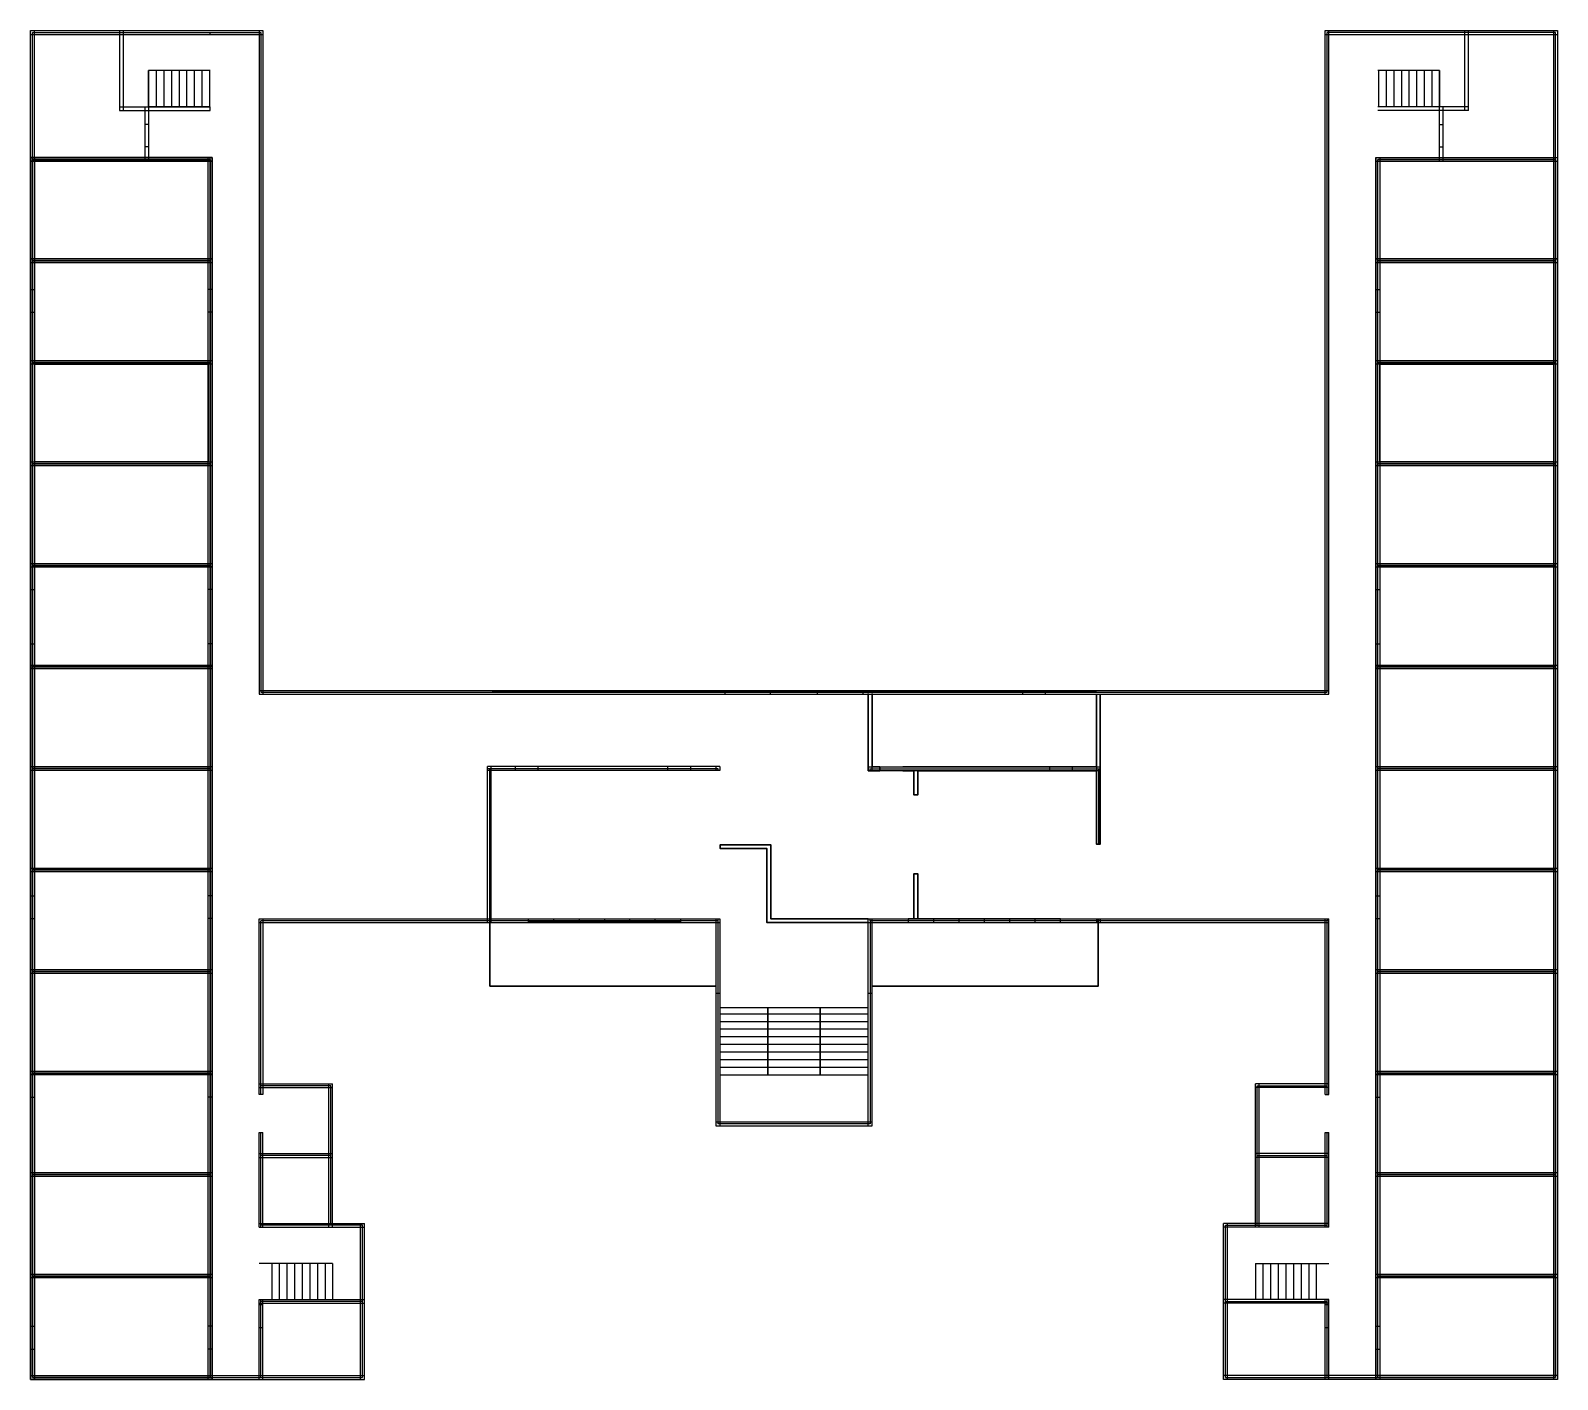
# Model space of a CAD drawing. Header units: millimetres. Extents: x 0 to 60.2, y 0 to 53.2.
import ezdxf

# ---------------------------------------------------------------- set-up
doc = ezdxf.new("R2010")
doc.units = ezdxf.units.MM
for name, color, linetype in [('4 - 4C', 7, 'Continuous'), ('4 - 4Z', 7, 'Continuous'), ('5 - 5F', 7, 'Continuous'), ('stairs', 7, 'Continuous')]:
    doc.layers.add(name, color=color, linetype=linetype)

msp = doc.modelspace()

# ---------------------------------------------------------------- linework, layer by layer
for points in [[(0, 48.15), (7.15, 48.15), (7.15, 44), (0, 44)], [(53, 48.15), (60.15, 48.15), (60.15, 44), (53, 44)], [(0.075, 48.075), (7.075, 48.075), (7.075, 44.075), (0.075, 44.075)], [(53.075, 48.075), (60.075, 48.075), (60.075, 44.075), (53.075, 44.075)], [(0, 44.15), (7.15, 44.15), (7.15, 40), (0, 40)], [(0.075, 44.075), (7.075, 44.075), (7.075, 40.075), (0.075, 40.075)], [(53, 44.15), (60.15, 44.15), (60.15, 40), (53, 40)], [(53.075, 44.075), (60.075, 44.075), (60.075, 40.075), (53.075, 40.075)], [(0, 40.15), (7.15, 40.15), (7.15, 36), (0, 36)], [(0.075, 40.075), (7.075, 40.075), (7.075, 36.075), (0.075, 36.075)], [(0.15, 40), (7, 40), (7, 36.15), (0.15, 36.15)], [(53, 40.15), (60.15, 40.15), (60.15, 36), (53, 36)], [(53.075, 40.075), (60.075, 40.075), (60.075, 36.075), (53.075, 36.075)], [(53.15, 40), (60, 40), (60, 36.15), (53.15, 36.15)], [(0, 36.15), (7.15, 36.15), (7.15, 32), (0, 32)], [(53, 36.15), (60.15, 36.15), (60.15, 32), (53, 32)], [(0.075, 36.075), (7.075, 36.075), (7.075, 32.075), (0.075, 32.075)], [(53.075, 36.075), (60.075, 36.075), (60.075, 32.075), (53.075, 32.075)], [(0, 32.15), (7.15, 32.15), (7.15, 28), (0, 28)], [(0.075, 32.075), (7.075, 32.075), (7.075, 28.075), (0.075, 28.075)], [(53, 32.15), (60.15, 32.15), (60.15, 28), (53, 28)], [(53.075, 32.075), (60.075, 32.075), (60.075, 28.075), (53.075, 28.075)], [(0, 28.15), (7.15, 28.15), (7.15, 24), (0, 24)], [(0.075, 28.075), (7.075, 28.075), (7.075, 24.075), (0.075, 24.075)], [(53, 28.15), (60.15, 28.15), (60.15, 24), (53, 24)], [(53.075, 28.075), (60.075, 28.075), (60.075, 24.075), (53.075, 24.075)], [(0, 24.15), (7.15, 24.15), (7.15, 20), (0, 20)], [(0.075, 24.075), (7.075, 24.075), (7.075, 20.075), (0.075, 20.075)], [(53, 24.15), (60.15, 24.15), (60.15, 20), (53, 20)], [(53.075, 24.075), (60.075, 24.075), (60.075, 20.075), (53.075, 20.075)], [(0, 20.15), (7.15, 20.15), (7.15, 16), (0, 16)], [(0.075, 20.075), (7.075, 20.075), (7.075, 16.075), (0.075, 16.075)], [(53, 20.15), (60.15, 20.15), (60.15, 16), (53, 16)], [(53.075, 20.075), (60.075, 20.075), (60.075, 16.075), (53.075, 16.075)], [(9, 18.15), (9.15, 18.15), (9.15, 11.225), (9, 11.225)], [(0, 16.15), (7.15, 16.15), (7.15, 12), (0, 12)], [(0.075, 16.075), (7.075, 16.075), (7.075, 12.075), (0.075, 12.075)], [(53, 16.15), (60.15, 16.15), (60.15, 12), (53, 12)], [(53.075, 16.075), (60.075, 16.075), (60.075, 12.075), (53.075, 12.075)], [(0, 12.15), (7.15, 12.15), (7.15, 8), (0, 8)], [(0.075, 12.075), (7.075, 12.075), (7.075, 8.075), (0.075, 8.075)], [(53, 12.15), (60.15, 12.15), (60.15, 8), (53, 8)], [(53.075, 12.075), (60.075, 12.075), (60.075, 8.075), (53.075, 8.075)], [(0, 8.15), (7.15, 8.15), (7.15, 4), (0, 4)], [(0.075, 8.075), (7.075, 8.075), (7.075, 4.075), (0.075, 4.075)], [(53, 8.15), (60.15, 8.15), (60.15, 4), (53, 4)], [(53.075, 8.075), (60.075, 8.075), (60.075, 4.075), (53.075, 4.075)], [(0, 4.15), (7.15, 4.15), (7.15, 0), (0, 0)], [(0.075, 4.075), (7.075, 4.075), (7.075, 0.075), (0.075, 0.075)], [(53, 4.15), (60.15, 4.15), (60.15, 0), (53, 0)], [(53.075, 4.075), (60.075, 4.075), (60.075, 0.075), (53.075, 0.075)]]:
    msp.add_lwpolyline(points, close=True)
at = {"layer": '4 - 4C'}
for p, q in [((0.075, 48.075), (0.075, 53.075)), ((0.075, 53.075), (7.075, 53.075)), ((7.075, 53.075), (9.075, 53.075)), ((7.075, 53), (7.075, 53.075)), ((9.075, 53.075), (9.075, 27.075)), ((53.075, 53.075), (51.075, 53.075)), ((51.075, 27.075), (51.075, 53.075)), ((60.075, 53.075), (53.075, 53.075)), ((60.075, 48.075), (60.075, 53.075)), ((7.075, 50), (7.075, 50.15)), ((7.075, 48.075), (7.075, 48.15)), ((0.075, 44.075), (0.075, 48.075)), ((0.075, 48.075), (7.075, 48.075)), ((0.075, 44.075), (0.075, 48.075)), ((7.075, 48.075), (0.075, 48.075)), ((7.075, 44.075), (7.075, 48.075)), ((7.075, 44.075), (7.075, 48.075)), ((53.075, 44.075), (53.075, 48.075)), ((60.075, 48.075), (53.075, 48.075)), ((60.075, 44.075), (60.075, 48.075)), ((0.075, 37.075), (0.075, 44.075)), ((0.075, 30.075), (0.075, 44.075)), ((7.075, 44.075), (0.075, 44.075)), ((7.075, 37.075), (7.075, 44.075)), ((7.075, 30.075), (7.075, 44.075)), ((53.075, 30.075), (53.075, 44.075)), ((60.075, 44.075), (53.075, 44.075)), ((60.075, 30.075), (60.075, 44.075)), ((0.075, 30.075), (0.075, 37.075)), ((7.075, 30.075), (7.075, 37.075)), ((0.075, 24.075), (0.075, 30.075)), ((0.075, 23.575), (0.075, 30.075)), ((7.075, 24.075), (7.075, 30.075)), ((7.075, 23.575), (7.075, 30.075)), ((53.075, 23.575), (53.075, 30.075)), ((60.075, 23.575), (60.075, 30.075)), ((9.075, 27.075), (18.075, 27.075)), ((18.075, 27.075), (42.075, 27.075)), ((42.075, 27.075), (51.075, 27.075)), ((0.075, 17.075), (0.075, 24.075)), ((7.075, 17.075), (7.075, 24.075)), ((18, 24.075), (27.075, 24.075)), ((18.075, 24.075), (18.075, 18.075)), ((27.075, 24.075), (27.075, 24)), ((33.075, 23.982), (33.075, 24.075)), ((42.075, 24.075), (42.075, 21.093)), ((0.075, 17.075), (0.075, 23.575)), ((7.075, 17.075), (7.075, 23.575)), ((33.075, 24.057), (42.15, 24.057)), ((53.075, 17.075), (53.075, 23.575)), ((60.075, 17.075), (60.075, 23.575)), ((27.075, 18.075), (9.075, 18.075)), ((9.075, 11.575), (9.075, 18.075)), ((27.075, 18.15), (27.075, 18.075)), ((27.075, 18.075), (27.075, 10.075)), ((33.075, 18.075), (33.075, 18.15)), ((51.075, 18.075), (33.075, 18.075)), ((33.075, 18.075), (33.075, 10.075)), ((42.075, 18.15), (42.075, 18.075)), ((51.075, 18.15), (51.075, 18.075)), ((51.075, 11.575), (51.075, 18.075)), ((0.075, 13.075), (0.075, 17.075)), ((0.075, 13.075), (0.075, 17.075)), ((7.075, 13.075), (7.075, 17.075)), ((7.075, 13.075), (7.075, 17.075)), ((53.075, 13.075), (53.075, 17.075)), ((60.075, 13.075), (60.075, 17.075)), ((0.075, 6.575), (0.075, 13.075)), ((0.075, 8.075), (0.075, 13.075)), ((7.075, 6.575), (7.075, 13.075)), ((7.075, 8.075), (7.075, 13.075)), ((53.075, 8.075), (53.075, 13.075)), ((60.075, 8.075), (60.075, 13.075)), ((11.825, 11.575), (9.075, 11.575)), ((9.075, 11.225), (9.075, 11.575)), ((11.825, 6.075), (11.825, 11.575)), ((48.325, 6.075), (48.325, 11.575)), ((48.325, 11.575), (51.075, 11.575)), ((51.075, 11.225), (51.075, 11.575)), ((9.075, 8.825), (9.075, 9.729)), ((33.075, 10.075), (27.075, 10.075)), ((51.075, 8.825), (51.075, 9.729)), ((11.825, 8.825), (9.075, 8.825)), ((9.075, 6.075), (9.075, 8.825)), ((48.325, 8.825), (51.075, 8.825)), ((51.075, 6.075), (51.075, 8.825)), ((0.075, 0.075), (0.075, 8.075)), ((7.075, 0.075), (7.075, 8.075)), ((53.075, 0.075), (53.075, 8.075)), ((60.075, 0.075), (60.075, 8.075)), ((0.075, 0.075), (0.075, 6.575)), ((7.075, 0.075), (7.075, 6.575)), ((13.075, 6.075), (9.075, 6.075)), ((9.075, 6), (9.075, 6.075)), ((13.075, 3.075), (13.075, 6.075)), ((47.075, 3.075), (47.075, 6.075)), ((47.075, 6.075), (51.075, 6.075)), ((51.075, 6), (51.075, 6.075)), ((9.075, 3.075), (9.075, 3.15)), ((13.075, 3.075), (9.075, 3.075)), ((9.075, 0.075), (9.075, 3.075)), ((13.075, 0.075), (13.075, 3.075)), ((47.075, 0.075), (47.075, 3.075)), ((47.075, 3.075), (51.075, 3.075)), ((51.075, 3.075), (51.075, 3.15)), ((51.075, 0.075), (51.075, 3.075)), ((0.075, 0.075), (7.075, 0.075)), ((0.075, 0.075), (7.075, 0.075)), ((7.075, 0.075), (9.075, 0.075)), ((9.075, 0.075), (13.075, 0.075)), ((47.075, 0.075), (51.075, 0.075)), ((51.075, 0.075), (53.075, 0.075)), ((53.075, 0.075), (60.075, 0.075))]:
    msp.add_line(p, q, dxfattribs=at)
at = {"layer": '4 - 4Z'}
for p, q in [((0, 53.15), (9.15, 53.15)), ((0, 0), (0, 53.15)), ((0, 53), (9.15, 53)), ((0.15, 0), (0.15, 53.15)), ((3.5, 53.15), (3.5, 50)), ((3.65, 53.15), (3.65, 50)), ((9, 53.15), (9, 27)), ((9.15, 53.15), (9.15, 27)), ((51, 53.15), (60.15, 53.15)), ((51, 27), (51, 53.15)), ((51, 53), (60.15, 53)), ((51.15, 27), (51.15, 53.15)), ((56.5, 50), (56.5, 53.15)), ((56.65, 50), (56.65, 53.15)), ((60, 53.15), (60, 0)), ((60.15, 53.15), (60.15, 0)), ((4.65, 50.15), (4.65, 51.575)), ((7.075, 51.575), (4.65, 51.575)), ((55.5, 51.575), (53.075, 51.575)), ((55.5, 50.15), (55.5, 51.575)), ((3.5, 50.15), (7.075, 50.15)), ((3.5, 50), (7.075, 50)), ((4.5, 50.15), (4.5, 48)), ((4.65, 50.15), (4.65, 48)), ((56.65, 50.15), (53.075, 50.15)), ((56.65, 50), (53.075, 50)), ((55.5, 48), (55.5, 50.15)), ((55.65, 48), (55.65, 50.15)), ((4.65, 49.45), (4.5, 49.45)), ((55.5, 49.45), (55.65, 49.45)), ((7.15, 48.15), (0, 48.15)), ((0, 48.15), (0, 0)), ((0, 48.15), (7.15, 48.15)), ((0.15, 48.15), (0.15, 0)), ((4.65, 48.563), (4.5, 48.563)), ((7, 0), (7, 48.15)), ((7.15, 0), (7.15, 48.15)), ((53, 48.15), (53, 0)), ((53, 48.15), (60.15, 48.15)), ((53.15, 48.15), (53.15, 0)), ((55.5, 48.563), (55.65, 48.563)), ((7.15, 48), (0, 48)), ((0, 48), (7.15, 48)), ((53, 48), (60.15, 48)), ((7.15, 44.15), (0, 44.15)), ((7.15, 44), (0, 44)), ((60.15, 44.15), (53, 44.15)), ((60.15, 44), (53, 44)), ((0, 42.948), (0.15, 42.948)), ((7.15, 42.948), (7, 42.948)), ((53, 42.948), (53.15, 42.948)), ((0, 42.048), (0.15, 42.048)), ((7.15, 42.048), (7, 42.048)), ((53, 42.048), (53.15, 42.048)), ((0, 32.023), (0.15, 32.023)), ((7.15, 32.023), (7, 32.023)), ((53, 32.023), (53.15, 32.023)), ((0, 31.123), (0.15, 31.123)), ((7.15, 31.123), (7, 31.123)), ((53, 31.123), (53.15, 31.123)), ((0, 28.981), (0.15, 28.981)), ((7.15, 28.981), (7, 28.981)), ((53, 28.981), (53.15, 28.981)), ((0, 28.081), (0.15, 28.081)), ((7.15, 28.081), (7, 28.081)), ((53, 28.081), (53.15, 28.081)), ((9, 27.15), (51.15, 27.15)), ((27.363, 27), (27.363, 27.15)), ((29.15, 27), (29.15, 27.15)), ((31, 27), (31, 27.15)), ((32.8, 27), (32.8, 27.15)), ((39.074, 27.15), (39.074, 27)), ((39.974, 27.15), (39.974, 27)), ((9, 27), (51.15, 27)), ((27.15, 24.15), (18, 24.15)), ((18, 18), (18, 24.15)), ((18.15, 18), (18.15, 24.15)), ((19.099, 24), (19.099, 24.15)), ((19.999, 24), (19.999, 24.15)), ((25.107, 24), (25.107, 24.15)), ((26.007, 24), (26.007, 24.15)), ((27, 24.15), (27, 24)), ((27.15, 24.15), (27.15, 24)), ((33, 23.982), (33, 24.15)), ((42.15, 24.132), (33, 24.132)), ((33.15, 23.982), (33.15, 24.15)), ((35.043, 24.132), (35.043, 24.134)), ((40.151, 24), (40.151, 24.15)), ((41.051, 24), (41.051, 24.15)), ((42, 21.093), (42, 24.15)), ((42.15, 23.982), (42.15, 24.15)), ((27.15, 24), (18, 24)), ((42.15, 23.982), (33, 23.982)), ((0, 19.057), (0.15, 19.057)), ((7.15, 19.057), (7, 19.057)), ((53, 19.057), (53.15, 19.057)), ((0, 18.157), (0.15, 18.157)), ((7.15, 18.157), (7, 18.157)), ((9, 18.15), (27.15, 18.15)), ((27, 18.15), (27, 10)), ((27.15, 18.15), (27.15, 10)), ((33, 10), (33, 18.152)), ((33, 18.15), (51.15, 18.15)), ((33.15, 10), (33.15, 18.15)), ((42, 18), (42, 18.15)), ((42.15, 18), (42.15, 18.15)), ((51, 11.225), (51, 18.15)), ((51.15, 11.225), (51.15, 18.15)), ((53, 18.157), (53.15, 18.157)), ((9, 18), (27.15, 18)), ((33, 18), (51.15, 18)), ((27, 15.217), (27.15, 15.217)), ((33, 15.217), (33.15, 15.217)), ((27.15, 14.659), (29.05, 14.659)), ((29.05, 14.659), (31.1, 14.659)), ((29.05, 12.009), (29.05, 14.659)), ((31.1, 14.659), (33, 14.659)), ((31.1, 14.659), (31.1, 12.009)), ((0, 12.023), (0.15, 12.023)), ((7.15, 12.023), (7, 12.023)), ((9, 11.65), (11.9, 11.65)), ((9, 11.5), (11.9, 11.5)), ((11.75, 6), (11.75, 11.65)), ((11.9, 6), (11.9, 11.65)), ((27.15, 12.009), (29.05, 12.009)), ((29.05, 12.009), (31.1, 12.009)), ((31.1, 12.009), (33, 12.009)), ((48.25, 6), (48.25, 11.65)), ((51.15, 11.65), (48.25, 11.65)), ((51.15, 11.5), (48.25, 11.5)), ((48.4, 6), (48.4, 11.65)), ((53, 12.023), (53.15, 12.023)), ((0, 11.123), (0.15, 11.123)), ((7.15, 11.123), (7, 11.123)), ((9.15, 11.225), (9, 11.225)), ((51, 11.225), (51.15, 11.225)), ((53, 11.123), (53.15, 11.123)), ((9, 6), (9, 9.729)), ((9, 9.729), (9.15, 9.729)), ((9.15, 6), (9.15, 9.729)), ((27, 10.15), (33.15, 10.15)), ((27, 10), (33.15, 10)), ((51, 6), (51, 9.729)), ((51, 9.729), (51.15, 9.729)), ((51.15, 6), (51.15, 9.729)), ((9, 8.9), (11.9, 8.9)), ((9, 8.75), (11.9, 8.75)), ((51.15, 8.9), (48.25, 8.9)), ((51.15, 8.75), (48.25, 8.75)), ((9, 6.15), (13.15, 6.15)), ((13, 0), (13, 6.15)), ((13.15, 0), (13.15, 6.15)), ((47, 0), (47, 6.15)), ((51.15, 6.15), (47, 6.15)), ((47.15, 0), (47.15, 6.15)), ((9, 6), (13.15, 6)), ((51.15, 6), (47, 6)), ((11.9, 4.575), (9, 4.575)), ((11.9, 4.575), (11.9, 3.15)), ((48.25, 4.575), (48.25, 3.15)), ((48.25, 4.575), (51.15, 4.575)), ((9, 0), (9, 3.15)), ((9, 3.15), (13.15, 3.15)), ((9.15, 0), (9.15, 3.15)), ((51.15, 3.15), (47, 3.15)), ((51, 0), (51, 3.15)), ((51.15, 0), (51.15, 3.15)), ((9, 3), (13.15, 3)), ((9, 2.948), (9.15, 2.948)), ((51.15, 3), (47, 3)), ((51, 2.948), (51.15, 2.948)), ((0, 2.099), (0.15, 2.099)), ((7.15, 2.099), (7, 2.099)), ((9, 2.048), (9.15, 2.048)), ((51, 2.048), (51.15, 2.048)), ((53, 2.099), (53.15, 2.099)), ((0, 1.199), (0.15, 1.199)), ((7.15, 1.199), (7, 1.199)), ((53, 1.199), (53.15, 1.199)), ((0, 0.15), (13.15, 0.15)), ((0, 0), (13.15, 0)), ((60.15, 0.15), (47, 0.15)), ((60.15, 0), (47, 0))]:
    msp.add_line(p, q, dxfattribs=at)
at = {"layer": '5 - 5F', "lineweight": 30}
for points in [[(18.184, 27.125), (41.986, 27.125)], [(33, 27.026), (33, 23.982), (33.456, 23.982), (33.456, 24.134), (33.152, 24.134), (33.152, 27.033)], [(41.986, 27.011), (41.986, 24.134), (34.356, 24.134), (34.356, 24.132)], [(42.062, 21.093), (41.986, 21.093), (42.138, 21.093), (42.138, 27.021)], [(34.356, 23.982), (34.8, 23.982), (34.8, 23.032), (34.952, 23.032), (34.952, 23.982), (41.986, 23.982), (41.986, 21.093)], [(33, 18.152), (29.16, 18.152), (29.16, 21.067), (27.17, 21.067), (27.17, 20.915), (29.008, 20.915), (29.008, 18), (33, 18)], [(34.952, 18.152), (34.952, 19.926), (34.8, 19.926), (34.8, 18.152)], [(18.095, 18.152), (18.095, 15.503), (27.018, 15.503)], [(33.152, 15.503), (42.062, 15.503), (42.062, 18.152)]]:
    msp.add_lwpolyline(points, dxfattribs=at)
at = {"layer": '5 - 5F', "lineweight": 25}
for points in [[(25.598, 18.152), (25.598, 18), (19.616, 18), (19.616, 18.152)], [(34.572, 18.152), (34.572, 18), (40.567, 18), (40.567, 18.152)]]:
    msp.add_lwpolyline(points, close=True, dxfattribs=at)
for points in [[(19.616, 18.076), (25.598, 18.076)], [(20.605, 18.152), (20.605, 18)], [(21.606, 18.152), (21.606, 18)], [(22.607, 18.152), (22.607, 18)], [(23.596, 18.152), (23.596, 18)], [(24.597, 18.152), (24.597, 18)], [(40.567, 18.076), (34.572, 18.076)], [(35.573, 18.152), (35.573, 18)], [(36.574, 18.152), (36.574, 18)], [(37.563, 18.152), (37.563, 18)], [(38.564, 18.152), (38.564, 18)], [(39.565, 18.152), (39.565, 18)]]:
    msp.add_lwpolyline(points, dxfattribs=at)
at = {"layer": 'stairs'}
for p, q in [((7.075, 51.575), (4.65, 51.575)), ((4.65, 50.15), (4.65, 51.575)), ((7.075, 51.575), (4.65, 51.575)), ((7.075, 51.575), (4.65, 51.575)), ((4.65, 51.575), (4.65, 50.15)), ((4.95, 51.575), (4.95, 50.15)), ((5.25, 51.575), (5.25, 50.15)), ((5.55, 51.575), (5.55, 50.15)), ((5.85, 51.575), (5.85, 50.15)), ((6.15, 51.575), (6.15, 50.15)), ((6.45, 51.575), (6.45, 50.15)), ((6.75, 51.575), (6.75, 50.15)), ((7.05, 51.575), (7.05, 50.15)), ((55.5, 51.575), (53.075, 51.575)), ((53.1, 51.575), (53.1, 50.15)), ((53.4, 51.575), (53.4, 50.15)), ((53.7, 51.575), (53.7, 50.15)), ((54, 51.575), (54, 50.15)), ((54.3, 51.575), (54.3, 50.15)), ((54.6, 51.575), (54.6, 50.15)), ((54.9, 51.575), (54.9, 50.15)), ((55.2, 51.575), (55.2, 50.15)), ((55.5, 50.15), (55.5, 51.575)), ((55.5, 51.575), (55.5, 50.15)), ((7.075, 50.15), (4.65, 50.15)), ((7.075, 50.15), (4.65, 50.15)), ((7.075, 50.15), (4.65, 50.15)), ((55.5, 50.15), (53.075, 50.15)), ((27.15, 14.659), (29.05, 14.659)), ((29.05, 14.659), (31.1, 14.659)), ((29.05, 14.659), (29.05, 12.009)), ((31.1, 14.659), (33, 14.659)), ((31.1, 12.009), (31.1, 14.659)), ((27.15, 14.409), (33, 14.409)), ((27.15, 14.109), (33, 14.109)), ((27.15, 13.809), (33, 13.809)), ((27.15, 13.509), (33, 13.509)), ((27.15, 13.209), (33, 13.209)), ((27.15, 12.909), (33, 12.909)), ((27.15, 12.609), (33, 12.609)), ((27.15, 12.309), (33, 12.309)), ((27.15, 12.009), (29.05, 12.009)), ((27.15, 12.009), (33, 12.009)), ((29.05, 12.009), (31.1, 12.009)), ((31.1, 12.009), (33, 12.009)), ((11.9, 4.575), (9, 4.575)), ((9.5, 4.575), (9.5, 3.15)), ((9.8, 4.575), (9.8, 3.15)), ((10.1, 4.575), (10.1, 3.15)), ((10.4, 4.575), (10.4, 3.15)), ((10.7, 4.575), (10.7, 3.15)), ((11, 4.575), (11, 3.15)), ((11.3, 4.575), (11.3, 3.15)), ((11.6, 4.575), (11.6, 3.15)), ((11.9, 4.575), (11.9, 3.15)), ((11.9, 4.575), (11.9, 3.15)), ((48.25, 4.575), (48.25, 3.15)), ((48.25, 4.575), (51.15, 4.575)), ((48.25, 4.575), (48.25, 3.15)), ((48.55, 4.575), (48.55, 3.15)), ((48.85, 4.575), (48.85, 3.15)), ((49.15, 4.575), (49.15, 3.15)), ((49.45, 4.575), (49.45, 3.15)), ((49.75, 4.575), (49.75, 3.15)), ((50.05, 4.575), (50.05, 3.15)), ((50.35, 4.575), (50.35, 3.15)), ((50.65, 4.575), (50.65, 3.15))]:
    msp.add_line(p, q, dxfattribs=at)

doc.saveas('drawing.dxf')
